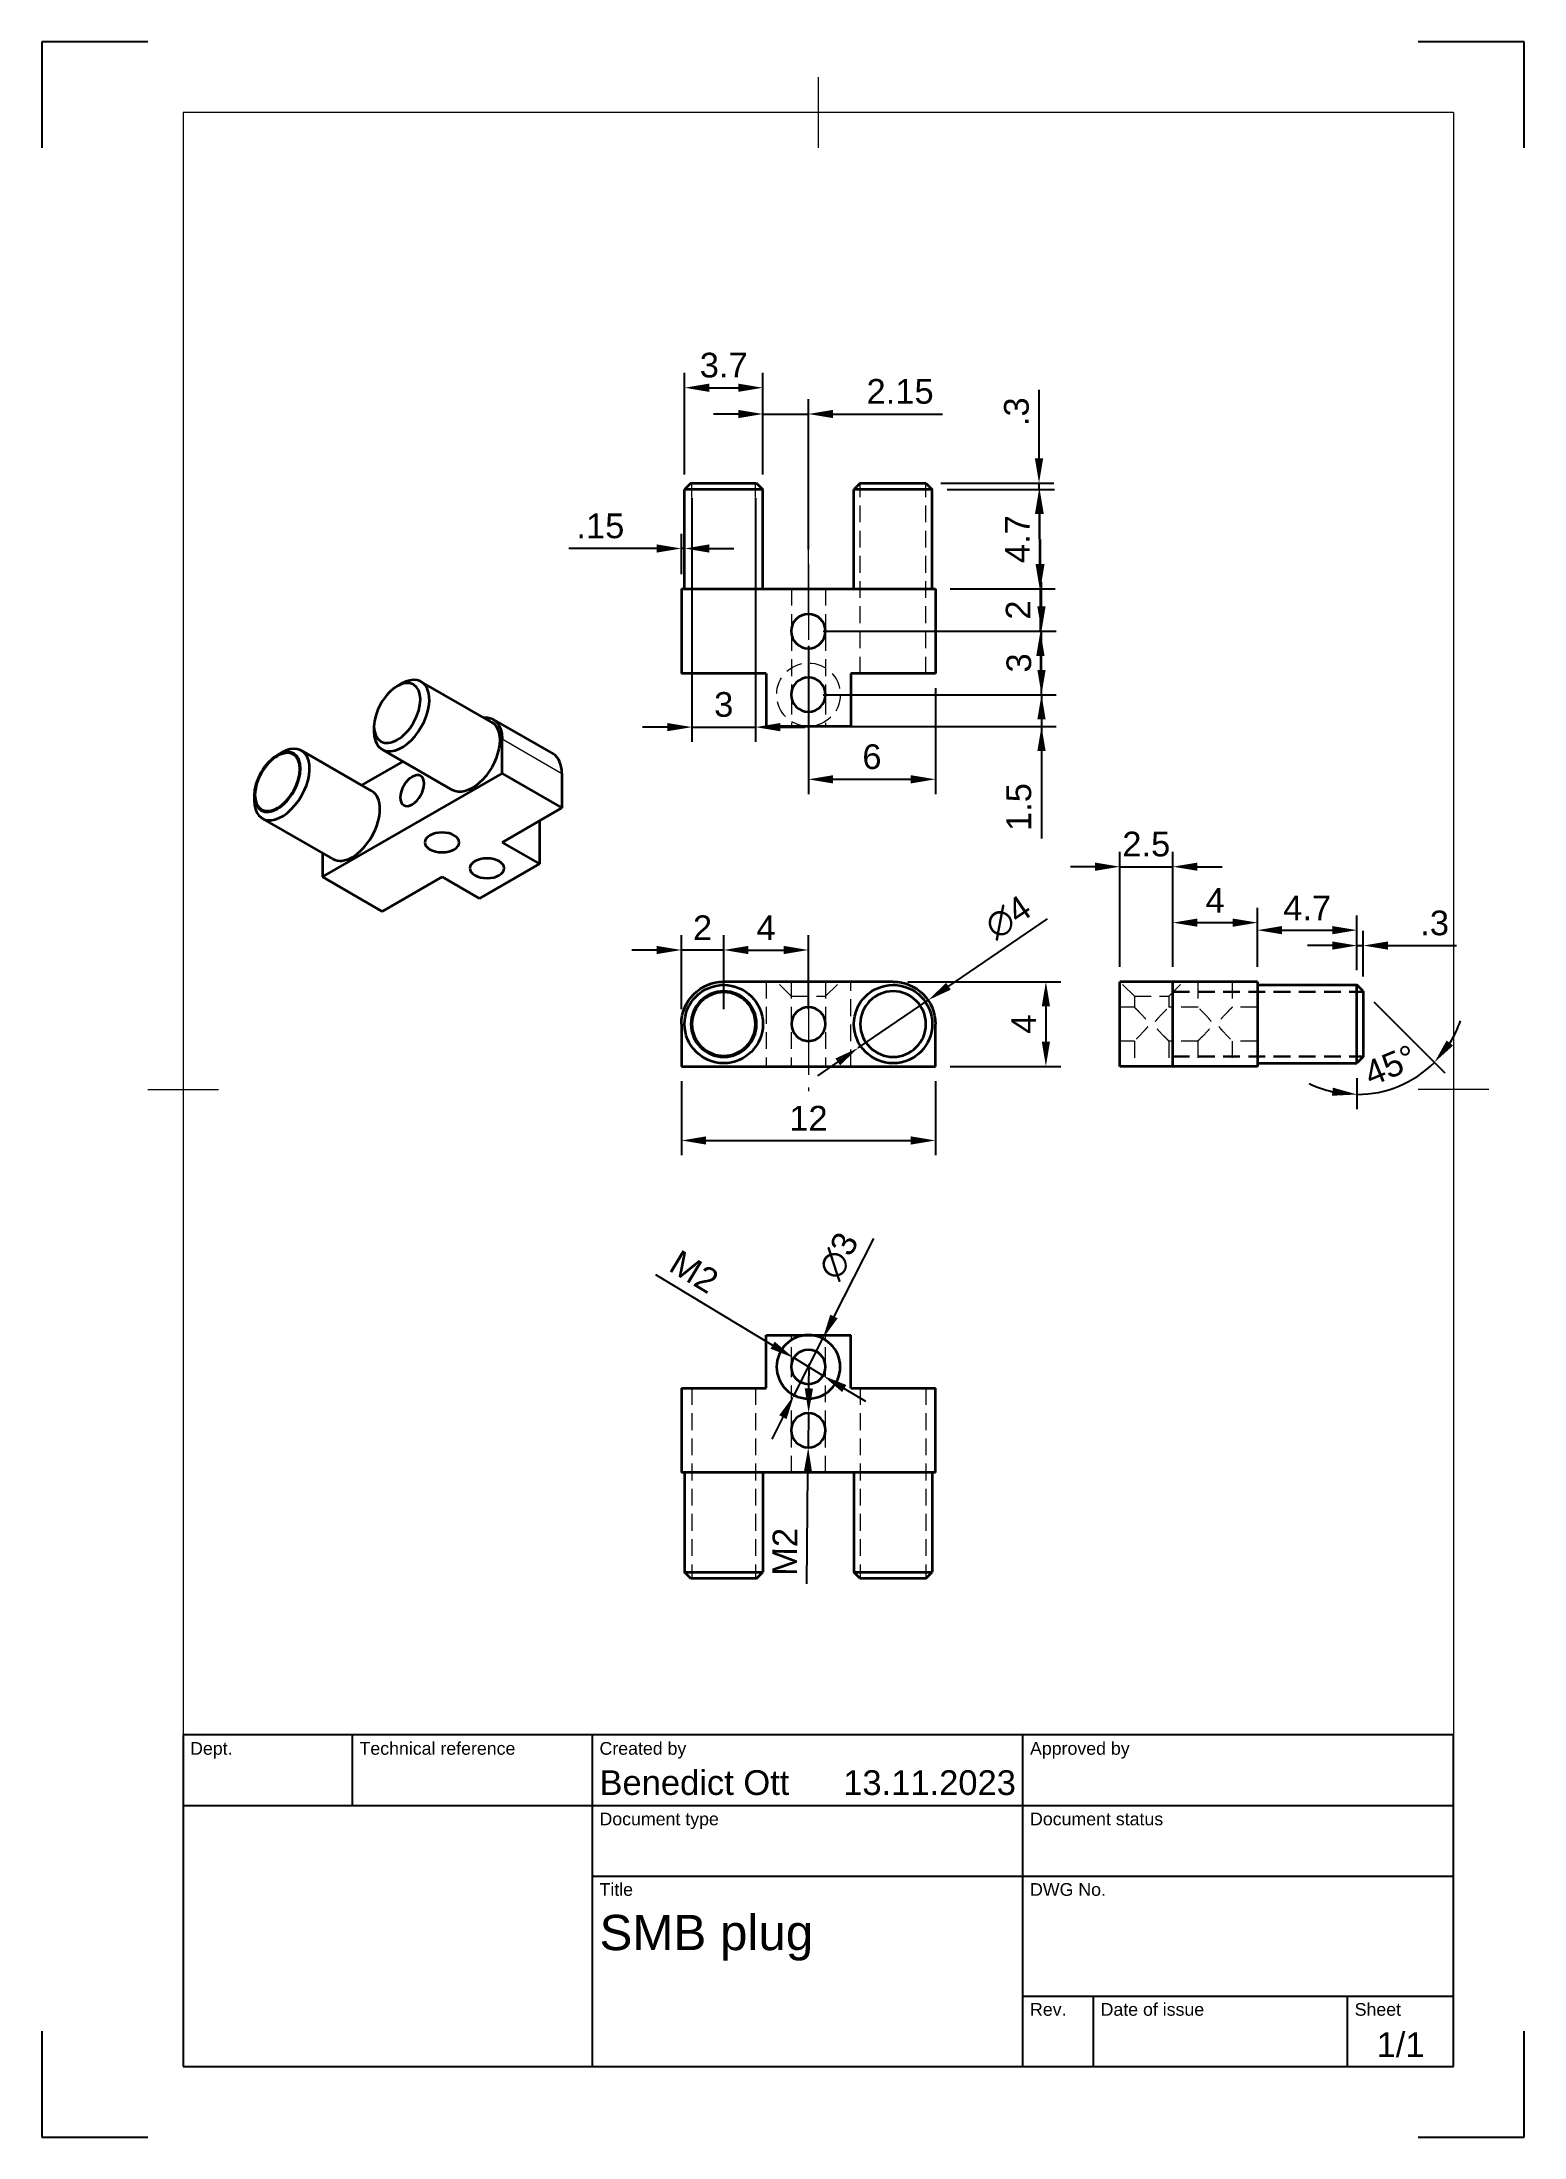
# Model space of a CAD drawing. Header units: millimetres. Extents: x 0 to 210, y 0 to 297.
import ezdxf
from ezdxf.enums import TextEntityAlignment as Align

# ---------------------------------------------------------------- set-up
doc = ezdxf.new("R2010")
doc.units = ezdxf.units.MM
doc.header["$LTSCALE"] = 0.75
doc.linetypes.add('CENTER2', pattern=[28.575, 19.05, -3.175, 3.175, -3.175])
doc.linetypes.add('HIDDEN2', pattern=[4.7625, 3.175, -1.5875])
for name, color, linetype, lineweight in [('BORDER', 7, 'Continuous', 18), ('FD_Dimensions', 7, 'Continuous', 18), ('Hidden', 7, 'HIDDEN2', 18), ('Smart Centers', 7, 'CENTER2', 18), ('TITLEBLOCK', 7, 'Continuous', 25), ('Visible', 7, 'Continuous', 35), ('Visible Narrow', 7, 'Continuous', 18)]:
    doc.layers.add(name, color=color, linetype=linetype, lineweight=lineweight)
doc.styles.add('FusionTitle', font='arial.ttf')
doc.styles.get("Standard").update_dxf_attribs({"font": 'arial.ttf'})
doc.dimstyles.new('Dim-ISO-25', dxfattribs={"dimtxt": 3.5, "dimasz": 3.5, "dimexe": 2.1, "dimexo": 2.1, "dimgap": 1.4, "dimtad": 1, "dimzin": 12, "dimdsep": 46, "dimtxsty": 'Standard', "dimcen": 0, "dimazin": 3, "dimtp": 0.1, "dimtm": 0.1, "dimtfac": 0.714286, "dimtmove": 0, "dimatfit": 3, "dimfxl": 1, "dimtzin": 12, "dimarcsym": 0})

# ---------------------------------------------------------------- blocks, each defined once
blk = doc.blocks.new('ISO_A4(P)_SHEET')
at = {"layer": 'BORDER'}
for p, q in [((110, 292), (110, 282)), ((200, 287), (20, 287)), ((20, 287), (20, 10)), ((200, 287), (200, 10)), ((15, 148.5), (25, 148.5)), ((205, 148.5), (195, 148.5)), ((20, 10), (200, 10))]:
    blk.add_line(p, q, dxfattribs=at)
at = {"layer": 'Defpoints'}
for p, q in [((15, 297), (0, 297)), ((0, 297), (0, 282)), ((210, 297), (195, 297)), ((210, 282), (210, 297)), ((0, 15), (0, 0)), ((210, 0), (210, 15)), ((0, 0), (15, 0)), ((195, 0), (210, 0))]:
    blk.add_line(p, q, dxfattribs=at)
blk = doc.blocks.new('ISO_TITLEBLOCK')
at = {"layer": 'TITLEBLOCK'}
for p, q in [((0, 47), (-180, 47)), ((-180, 47), (-180, 0)), ((-156, 37), (-156, 47)), ((-122, 0), (-122, 47)), ((-61, 0), (-61, 47)), ((0, 0), (0, 47)), ((-180, 37), (0, 37)), ((-122, 27), (0, 27)), ((-61, 10), (0, 10)), ((-51, 0), (-51, 10)), ((-15, 0), (-15, 10)), ((-180, 0), (0, 0))]:
    blk.add_line(p, q, dxfattribs=at)
at = {"layer": 'TITLEBLOCK', "style": 'FusionTitle'}
for s, p in [('Dept.', (-179, 46)), ('Technical reference', (-155, 46)), ('Created by', (-121, 46)), ('Approved by', (-60, 46)), ('Document type', (-121, 36)), ('Document status', (-60, 36)), ('Title', (-121, 26)), ('DWG No.', (-60, 26)), ('Rev.', (-60, 9)), ('Date of issue', (-50, 9)), ('Sheet', (-14, 9))]:
    blk.add_text(s, height=1.8, dxfattribs=at).set_placement(p, align=Align.TOP_LEFT)
for tag, height, p in [('DEPT', 3.5, (-179, 42)), ('TECHNICAL_REFERENCE', 3.5, (-155, 42)), ('CREATED_BY', 3.5, (-121, 42)), ('APPROVED_BY', 3.5, (-60, 42)), ('DOCUMENT_TYPE', 3.5, (-121, 32)), ('DOCUMENT_STATUS', 3.5, (-60, 32)), ('TITLE_1', 5, (-121, 21.5)), ('TITLE_2', 5, (-121, 14)), ('TITLE_3', 5, (-121, 6.5)), ('DATE_OF_ISSUE', 3.5, (-50, 5))]:
    blk.add_attdef(tag, text='', height=height, dxfattribs=at).set_placement(p, align=Align.TOP_LEFT)
for tag, p in [('CREATED_DATE', (-62, 42)), ('APPROVED_DATE', (-0.99, 42))]:
    blk.add_attdef(tag, text='', height=3.5, dxfattribs=at).set_placement(p, align=Align.TOP_RIGHT)
for tag, height, p in [('DRAWING_NUMBER', 5, (-30.5, 19.75)), ('REV', 3.5, (-56, 4.85)), ('SHEET', 3.5, (-7.5, 4.85))]:
    blk.add_attdef(tag, text='', height=height, dxfattribs=at).set_placement(p, align=Align.TOP_CENTER)
blk = doc.blocks.new('*D35')
at = {"layer": 'Defpoints', "color": 0, "transparency": 16777216}
for p in [(90.601172, 151.773584), (126.601172, 151.773584), (126.601172, 141.273584)]:
    blk.add_point(p, dxfattribs=at)
at = {"layer": 'FD_Dimensions', "color": 0, "lineweight": -2, "transparency": 16777216}
for p, q in [((90.601172, 149.673584), (90.601172, 139.173584)), ((126.601172, 149.673584), (126.601172, 139.173584)), ((94.101172, 141.273584), (123.101172, 141.273584))]:
    blk.add_line(p, q, dxfattribs=at)
at = {"layer": 'FD_Dimensions', "color": 0, "transparency": 16777216}
for points in [[(94.101172, 141.856918), (94.101172, 140.690251), (90.601172, 141.273584)], [(123.101172, 141.856918), (123.101172, 140.690251), (126.601172, 141.273584)]]:
    blk.add_solid(points, dxfattribs=at)
at = {"layer": 'FD_Dimensions', "color": 0, "transparency": 16777216, "insert": (108.601172, 144.430747), "char_height": 3.5, "attachment_point": 5}
blk.add_mtext('12', dxfattribs=at)
blk = doc.blocks.new('*D36')
at = {"layer": 'Defpoints', "color": 0, "transparency": 16777216}
for p in [(90.601172, 168.273584), (90.601172, 157.773584), (96.601172, 157.773584)]:
    blk.add_point(p, dxfattribs=at)
at = {"layer": 'FD_Dimensions', "color": 0, "lineweight": -2, "transparency": 16777216}
for p, q in [((90.601172, 159.873584), (90.601172, 170.373584)), ((96.601172, 159.873584), (96.601172, 170.373584)), ((87.101172, 168.273584), (83.601172, 168.273584)), ((96.601172, 168.273584), (90.601172, 168.273584)), ((100.101172, 168.273584), (103.601172, 168.273584))]:
    blk.add_line(p, q, dxfattribs=at)
at = {"layer": 'FD_Dimensions', "color": 0, "transparency": 16777216}
for points in [[(87.101172, 168.856918), (87.101172, 167.690251), (90.601172, 168.273584)], [(100.101172, 168.856918), (100.101172, 167.690251), (96.601172, 168.273584)]]:
    blk.add_solid(points, dxfattribs=at)
at = {"layer": 'FD_Dimensions', "color": 0, "transparency": 16777216, "insert": (93.601172, 171.430747), "char_height": 3.5, "attachment_point": 5}
blk.add_mtext('2', dxfattribs=at)
blk = doc.blocks.new('*U10')
at = {"layer": 'Smart Centers', "color": 0, "ltscale": 0.75, "transparency": 16777216}
blk.add_line((0, 6.5), (0, -6.5), dxfattribs=at)
blk = doc.blocks.new('*D37')
at = {"layer": 'Defpoints', "color": 0, "transparency": 16777216}
for p in [(120.601172, 163.773584), (126.601172, 151.773584), (142.246649, 151.773584)]:
    blk.add_point(p, dxfattribs=at)
at = {"layer": 'FD_Dimensions', "color": 0, "lineweight": -2, "transparency": 16777216}
for p, q in [((122.701172, 163.773584), (144.346649, 163.773584)), ((142.246649, 160.273584), (142.246649, 155.273584)), ((128.701172, 151.773584), (144.346649, 151.773584))]:
    blk.add_line(p, q, dxfattribs=at)
at = {"layer": 'FD_Dimensions', "color": 0, "transparency": 16777216}
for points in [[(141.663315, 160.273584), (142.829982, 160.273584), (142.246649, 163.773584)], [(141.663315, 155.273584), (142.829982, 155.273584), (142.246649, 151.773584)]]:
    blk.add_solid(points, dxfattribs=at)
at = {"layer": 'FD_Dimensions', "color": 0, "transparency": 16777216, "insert": (139.096649, 157.773584), "char_height": 3.5, "attachment_point": 5, "rotation": 90}
blk.add_mtext('4', dxfattribs=at)
blk = doc.blocks.new('*D38')
at = {"layer": 'Defpoints', "color": 0, "transparency": 16777216}
for p in [(125.555201, 161.158491), (115.647143, 154.388678)]:
    blk.add_point(p, dxfattribs=at)
at = {"layer": 'FD_Dimensions', "color": 0, "lineweight": -2, "transparency": 16777216}
for p, q in [((142.427607, 172.686786), (128.445052, 163.13302)), ((115.647143, 154.388678), (125.555201, 161.158491)), ((112.757292, 152.414149), (109.867442, 150.43962))]:
    blk.add_line(p, q, dxfattribs=at)
at = {"layer": 'FD_Dimensions', "color": 0, "transparency": 16777216}
for points in [[(128.115964, 163.614661), (128.77414, 162.651378), (125.555201, 161.158491)], [(112.428204, 152.895791), (113.08638, 151.932507), (115.647143, 154.388678)]]:
    blk.add_solid(points, dxfattribs=at)
at = {"layer": 'FD_Dimensions', "color": 0, "transparency": 16777216, "insert": (136.90515, 172.891941), "char_height": 3.5, "attachment_point": 5, "rotation": 34.34334419}
blk.add_mtext('∅4', dxfattribs=at)
blk = doc.blocks.new('*D39')
at = {"layer": 'Defpoints', "color": 0, "transparency": 16777216}
for p in [(160.22133, 180.083354), (152.72133, 163.773584), (160.22133, 163.773584)]:
    blk.add_point(p, dxfattribs=at)
at = {"layer": 'FD_Dimensions', "color": 0, "lineweight": -2, "transparency": 16777216}
for p, q in [((152.72133, 165.873584), (152.72133, 182.183354)), ((160.22133, 165.873584), (160.22133, 182.183354)), ((149.22133, 180.083354), (145.72133, 180.083354)), ((152.72133, 180.083354), (160.22133, 180.083354)), ((163.72133, 180.083354), (167.22133, 180.083354))]:
    blk.add_line(p, q, dxfattribs=at)
at = {"layer": 'FD_Dimensions', "color": 0, "transparency": 16777216}
for points in [[(149.22133, 180.666687), (149.22133, 179.500021), (152.72133, 180.083354)], [(163.72133, 180.666687), (163.72133, 179.500021), (160.22133, 180.083354)]]:
    blk.add_solid(points, dxfattribs=at)
at = {"layer": 'FD_Dimensions', "color": 0, "transparency": 16777216, "insert": (156.47133, 183.270359), "char_height": 3.5, "attachment_point": 5}
blk.add_mtext('2.5', dxfattribs=at)
blk = doc.blocks.new('*D40')
at = {"layer": 'Defpoints', "color": 0, "transparency": 16777216}
for p in [(172.22133, 172.154684), (160.22133, 163.773584), (172.22133, 163.773584)]:
    blk.add_point(p, dxfattribs=at)
at = {"layer": 'FD_Dimensions', "color": 0, "lineweight": -2, "transparency": 16777216}
for p, q in [((160.22133, 165.873584), (160.22133, 174.254684)), ((172.22133, 165.873584), (172.22133, 174.254684)), ((163.72133, 172.154684), (168.72133, 172.154684))]:
    blk.add_line(p, q, dxfattribs=at)
at = {"layer": 'FD_Dimensions', "color": 0, "transparency": 16777216}
for points in [[(163.72133, 172.738018), (163.72133, 171.571351), (160.22133, 172.154684)], [(168.72133, 172.738018), (168.72133, 171.571351), (172.22133, 172.154684)]]:
    blk.add_solid(points, dxfattribs=at)
at = {"layer": 'FD_Dimensions', "color": 0, "transparency": 16777216, "insert": (166.22133, 175.304684), "char_height": 3.5, "attachment_point": 5}
blk.add_mtext('4', dxfattribs=at)
blk = doc.blocks.new('*D41')
at = {"layer": 'Defpoints', "color": 0, "transparency": 16777216}
for p in [(186.32133, 171.086343), (172.22133, 163.773584), (186.32133, 163.323584)]:
    blk.add_point(p, dxfattribs=at)
at = {"layer": 'FD_Dimensions', "color": 0, "lineweight": -2, "transparency": 16777216}
for p, q in [((172.22133, 165.873584), (172.22133, 173.186343)), ((186.32133, 165.423584), (186.32133, 173.186343)), ((175.72133, 171.086343), (182.82133, 171.086343))]:
    blk.add_line(p, q, dxfattribs=at)
at = {"layer": 'FD_Dimensions', "color": 0, "transparency": 16777216}
for points in [[(175.72133, 171.669677), (175.72133, 170.50301), (172.22133, 171.086343)], [(182.82133, 171.669677), (182.82133, 170.50301), (186.32133, 171.086343)]]:
    blk.add_solid(points, dxfattribs=at)
at = {"layer": 'FD_Dimensions', "color": 0, "transparency": 16777216, "insert": (179.27133, 174.236343), "char_height": 3.5, "attachment_point": 5}
blk.add_mtext('4.7', dxfattribs=at)
blk = doc.blocks.new('*D42')
at = {"layer": 'Defpoints', "color": 0, "transparency": 16777216}
for p in [(186.32133, 168.902579), (186.32133, 163.323584), (187.22133, 162.423584)]:
    blk.add_point(p, dxfattribs=at)
at = {"layer": 'FD_Dimensions', "color": 0, "lineweight": -2, "transparency": 16777216}
for p, q in [((186.32133, 165.423584), (186.32133, 171.002579)), ((187.22133, 164.523584), (187.22133, 171.002579)), ((182.82133, 168.902579), (179.32133, 168.902579)), ((186.32133, 168.902579), (187.22133, 168.902579)), ((190.72133, 168.902579), (200.432994, 168.902579))]:
    blk.add_line(p, q, dxfattribs=at)
at = {"layer": 'FD_Dimensions', "color": 0, "transparency": 16777216}
for points in [[(182.82133, 169.485912), (182.82133, 168.319246), (186.32133, 168.902579)], [(190.72133, 169.485912), (190.72133, 168.319246), (187.22133, 168.902579)]]:
    blk.add_solid(points, dxfattribs=at)
at = {"layer": 'FD_Dimensions', "color": 0, "transparency": 16777216, "insert": (197.327162, 172.090778), "char_height": 3.5, "attachment_point": 5}
blk.add_mtext('.3', dxfattribs=at)
blk = doc.blocks.new('*D43')
at = {"layer": 'Defpoints', "color": 0, "transparency": 16777216}
for p in [(186.32133, 163.323584), (186.32133, 163.323584), (187.22133, 162.423584), (186.32133, 152.223584), (190.340012, 148.32566)]:
    blk.add_point(p, dxfattribs=at)
at = {"layer": 'FD_Dimensions', "color": 0, "lineweight": -2, "transparency": 16777216}
for p, q in [((188.706254, 160.93866), (198.785497, 150.859417)), ((186.32133, 150.123584), (186.32133, 145.69659))]:
    blk.add_line(p, q, dxfattribs=at)
for start, end in [(327.942765, 340.88553), (270, 315), (244.11447, 257.057235)]:
    blk.add_arc((186.32133, 163.323584), 15.526994, start, end, dxfattribs=at)
at = {"layer": 'FD_Dimensions', "color": 0, "transparency": 16777216}
for points in [[(199.937082, 154.71902), (199.024402, 155.445743), (197.300573, 152.344341)], [(182.909377, 148.770681), (182.777885, 147.611448), (186.32133, 147.79659)]]:
    blk.add_solid(points, dxfattribs=at)
at = {"layer": 'FD_Dimensions', "color": 0, "transparency": 16777216, "insert": (191.04638, 151.916304), "char_height": 3.5, "attachment_point": 5, "rotation": 22.49996686}
blk.add_mtext('45°', dxfattribs=at)
blk = doc.blocks.new('*D44')
at = {"layer": 'Defpoints', "color": 0, "transparency": 16777216}
for p in [(108.601172, 168.273584), (96.601172, 157.773584), (108.601172, 157.773584)]:
    blk.add_point(p, dxfattribs=at)
at = {"layer": 'FD_Dimensions', "color": 0, "lineweight": -2, "transparency": 16777216}
for p, q in [((96.601172, 159.873584), (96.601172, 170.373584)), ((108.601172, 159.873584), (108.601172, 170.373584)), ((100.101172, 168.273584), (105.101172, 168.273584))]:
    blk.add_line(p, q, dxfattribs=at)
at = {"layer": 'FD_Dimensions', "color": 0, "transparency": 16777216}
for points in [[(100.101172, 168.856918), (100.101172, 167.690251), (96.601172, 168.273584)], [(105.101172, 168.856918), (105.101172, 167.690251), (108.601172, 168.273584)]]:
    blk.add_solid(points, dxfattribs=at)
at = {"layer": 'FD_Dimensions', "color": 0, "transparency": 16777216, "insert": (102.601172, 171.423584), "char_height": 3.5, "attachment_point": 5}
blk.add_mtext('4', dxfattribs=at)
blk = doc.blocks.new('*D45')
at = {"layer": 'Defpoints', "color": 0, "transparency": 16777216}
for p in [(110.635988, 113.199281), (106.566356, 105.171946)]:
    blk.add_point(p, dxfattribs=at)
at = {"layer": 'FD_Dimensions', "color": 0, "lineweight": -2, "transparency": 16777216}
for p, q in [((117.82672, 127.382973), (112.218623, 116.321022)), ((106.566356, 105.171946), (110.635988, 113.199281)), ((104.983721, 102.050205), (103.401087, 98.928464))]:
    blk.add_line(p, q, dxfattribs=at)
at = {"layer": 'FD_Dimensions', "color": 0, "transparency": 16777216}
for points in [[(111.698332, 116.584794), (112.738913, 116.057249), (110.635988, 113.199281)], [(104.463431, 102.313978), (105.504011, 101.786433), (106.566356, 105.171946)]]:
    blk.add_solid(points, dxfattribs=at)
at = {"layer": 'FD_Dimensions', "color": 0, "transparency": 16777216, "insert": (112.884109, 124.898234), "char_height": 3.5, "attachment_point": 5, "rotation": 63.11629388}
blk.add_mtext('∅3', dxfattribs=at)
blk = doc.blocks.new('*D46')
at = {"layer": 'Defpoints', "color": 0, "transparency": 16777216}
for p in [(106.518438, 110.446173), (110.683906, 107.925054)]:
    blk.add_point(p, dxfattribs=at)
at = {"layer": 'FD_Dimensions', "color": 0, "lineweight": -2, "transparency": 16777216}
for p, q in [((86.942912, 122.294113), (103.52416, 112.258437)), ((110.683906, 107.925054), (106.518438, 110.446173)), ((113.678184, 106.11279), (116.672461, 104.300526))]:
    blk.add_line(p, q, dxfattribs=at)
at = {"layer": 'FD_Dimensions', "color": 0, "transparency": 16777216}
for points in [[(103.826204, 112.757483), (103.222116, 111.75939), (106.518438, 110.446173)], [(113.980228, 106.611837), (113.37614, 105.613744), (110.683906, 107.925054)]]:
    blk.add_solid(points, dxfattribs=at)
at = {"layer": 'FD_Dimensions', "color": 0, "transparency": 16777216, "insert": (92.415277, 122.672401), "char_height": 3.5, "attachment_point": 5, "rotation": 328.81588184}
blk.add_mtext('M2', dxfattribs=at)
blk = doc.blocks.new('*D47')
at = {"layer": 'Defpoints', "color": 0, "transparency": 16777216}
for p in [(108.627954, 102.619966), (108.57439, 97.751261)]:
    blk.add_point(p, dxfattribs=at)
at = {"layer": 'FD_Dimensions', "color": 0, "lineweight": -2, "transparency": 16777216}
for p, q in [((108.666457, 106.119754), (108.70496, 109.619543)), ((108.627954, 102.619966), (108.57439, 97.751261)), ((108.361879, 78.434865), (108.535887, 94.251473))]:
    blk.add_line(p, q, dxfattribs=at)
at = {"layer": 'FD_Dimensions', "color": 0, "transparency": 16777216}
for points in [[(108.083159, 106.126172), (109.249755, 106.113337), (108.627954, 102.619966)], [(107.952589, 94.25789), (109.119185, 94.245055), (108.57439, 97.751261)]]:
    blk.add_solid(points, dxfattribs=at)
at = {"layer": 'FD_Dimensions', "color": 0, "transparency": 16777216, "insert": (105.254255, 82.955103), "char_height": 3.5, "attachment_point": 5, "rotation": 89.36967611}
blk.add_mtext('M2', dxfattribs=at)
blk = doc.blocks.new('*U22')
at = {"layer": 'Smart Centers', "color": 0, "ltscale": 0.75, "transparency": 16777216}
blk.add_line((0, -10.55), (0, 10.55), dxfattribs=at)
blk = doc.blocks.new('*U23')
at = {"layer": 'Smart Centers', "color": 0, "ltscale": 0.75, "transparency": 16777216}
blk.add_line((0, 9.5), (0, -9.5), dxfattribs=at)
blk = doc.blocks.new('*U24')
at = {"layer": 'Smart Centers', "color": 0, "ltscale": 0.75, "transparency": 16777216}
blk.add_line((0, 7.25), (0, -7.25), dxfattribs=at)
blk = doc.blocks.new('*D48')
at = {"layer": 'Defpoints', "color": 0, "transparency": 16777216}
for p in [(102.151172, 247.972851), (91.051172, 233.568407), (102.151172, 233.568407)]:
    blk.add_point(p, dxfattribs=at)
at = {"layer": 'FD_Dimensions', "color": 0, "lineweight": -2, "transparency": 16777216}
for p, q in [((91.051172, 235.668407), (91.051172, 250.072851)), ((102.151172, 235.668407), (102.151172, 250.072851)), ((94.551172, 247.972851), (98.651172, 247.972851))]:
    blk.add_line(p, q, dxfattribs=at)
at = {"layer": 'FD_Dimensions', "color": 0, "transparency": 16777216}
for points in [[(94.551172, 248.556184), (94.551172, 247.389518), (91.051172, 247.972851)], [(98.651172, 248.556184), (98.651172, 247.389518), (102.151172, 247.972851)]]:
    blk.add_solid(points, dxfattribs=at)
at = {"layer": 'FD_Dimensions', "color": 0, "transparency": 16777216, "insert": (96.601172, 251.16105), "char_height": 3.5, "attachment_point": 5}
blk.add_mtext('3.7', dxfattribs=at)
blk = doc.blocks.new('*D49')
at = {"layer": 'Defpoints', "color": 0, "transparency": 16777216}
for p in [(92.101172, 234.468407), (101.101172, 234.468407), (101.101172, 199.869081)]:
    blk.add_point(p, dxfattribs=at)
at = {"layer": 'FD_Dimensions', "color": 0, "lineweight": -2, "transparency": 16777216}
for p, q in [((92.101172, 232.368407), (92.101172, 197.769081)), ((101.101172, 232.368407), (101.101172, 197.769081)), ((88.601172, 199.869081), (85.101172, 199.869081)), ((92.101172, 199.869081), (101.101172, 199.869081)), ((104.601172, 199.869081), (108.101172, 199.869081))]:
    blk.add_line(p, q, dxfattribs=at)
at = {"layer": 'FD_Dimensions', "color": 0, "transparency": 16777216}
for points in [[(88.601172, 200.452415), (88.601172, 199.285748), (92.101172, 199.869081)], [(104.601172, 200.452415), (104.601172, 199.285748), (101.101172, 199.869081)]]:
    blk.add_solid(points, dxfattribs=at)
at = {"layer": 'FD_Dimensions', "color": 0, "transparency": 16777216, "insert": (96.601172, 203.05728), "char_height": 3.5, "attachment_point": 5}
blk.add_mtext('3', dxfattribs=at)
blk = doc.blocks.new('*D50')
at = {"layer": 'Defpoints', "color": 0, "transparency": 16777216}
for p in [(90.601172, 225.189246), (91.051172, 225.189246), (90.601172, 219.468407)]:
    blk.add_point(p, dxfattribs=at)
at = {"layer": 'FD_Dimensions', "color": 0, "lineweight": -2, "transparency": 16777216}
for p, q in [((90.601172, 221.568407), (90.601172, 227.289246)), ((87.101172, 225.189246), (74.643941, 225.189246)), ((91.051172, 225.189246), (90.601172, 225.189246)), ((94.551172, 225.189246), (98.051172, 225.189246))]:
    blk.add_line(p, q, dxfattribs=at)
at = {"layer": 'FD_Dimensions', "color": 0, "transparency": 16777216}
for points in [[(87.101172, 225.77258), (87.101172, 224.605913), (90.601172, 225.189246)], [(94.551172, 225.77258), (94.551172, 224.605913), (91.051172, 225.189246)]]:
    blk.add_solid(points, dxfattribs=at)
at = {"layer": 'FD_Dimensions', "color": 0, "transparency": 16777216, "insert": (79.122557, 228.376252), "char_height": 3.5, "attachment_point": 5}
blk.add_mtext('.15', dxfattribs=at)
blk = doc.blocks.new('*D51')
at = {"layer": 'Defpoints', "color": 0, "transparency": 16777216}
for p in [(108.601172, 244.252716), (102.151172, 233.568407), (108.601172, 222.968407)]:
    blk.add_point(p, dxfattribs=at)
at = {"layer": 'FD_Dimensions', "color": 0, "lineweight": -2, "transparency": 16777216}
for p, q in [((98.651172, 244.252716), (95.151172, 244.252716)), ((102.151172, 235.668407), (102.151172, 246.352716)), ((102.151172, 244.252716), (108.601172, 244.252716)), ((108.601172, 225.068407), (108.601172, 246.352716)), ((112.101172, 244.252716), (127.578525, 244.252716))]:
    blk.add_line(p, q, dxfattribs=at)
at = {"layer": 'FD_Dimensions', "color": 0, "transparency": 16777216}
for points in [[(98.651172, 244.836049), (98.651172, 243.669382), (102.151172, 244.252716)], [(112.101172, 244.836049), (112.101172, 243.669382), (108.601172, 244.252716)]]:
    blk.add_solid(points, dxfattribs=at)
at = {"layer": 'FD_Dimensions', "color": 0, "transparency": 16777216, "insert": (121.589849, 247.439721), "char_height": 3.5, "attachment_point": 5}
blk.add_mtext('2.15', dxfattribs=at)
blk = doc.blocks.new('*D52')
at = {"layer": 'Defpoints', "color": 0, "transparency": 16777216}
for p in [(108.601172, 213.468407), (126.601172, 207.468407), (126.601172, 192.468407)]:
    blk.add_point(p, dxfattribs=at)
at = {"layer": 'FD_Dimensions', "color": 0, "lineweight": -2, "transparency": 16777216}
for p, q in [((108.601172, 211.368407), (108.601172, 190.368407)), ((126.601172, 205.368407), (126.601172, 190.368407)), ((112.101172, 192.468407), (123.101172, 192.468407))]:
    blk.add_line(p, q, dxfattribs=at)
at = {"layer": 'FD_Dimensions', "color": 0, "transparency": 16777216}
for points in [[(112.101172, 193.05174), (112.101172, 191.885074), (108.601172, 192.468407)], [(123.101172, 193.05174), (123.101172, 191.885074), (126.601172, 192.468407)]]:
    blk.add_solid(points, dxfattribs=at)
at = {"layer": 'FD_Dimensions', "color": 0, "transparency": 16777216, "insert": (117.601172, 195.655413), "char_height": 3.5, "attachment_point": 5}
blk.add_mtext('6', dxfattribs=at)
blk = doc.blocks.new('*D53')
at = {"layer": 'Defpoints', "color": 0, "transparency": 16777216}
for p in [(108.601172, 204.468407), (108.601172, 199.968407), (141.623858, 199.968407)]:
    blk.add_point(p, dxfattribs=at)
at = {"layer": 'FD_Dimensions', "color": 0, "lineweight": -2, "transparency": 16777216}
for p, q in [((141.623858, 207.968407), (141.623858, 211.468407)), ((110.701172, 204.468407), (143.723858, 204.468407)), ((141.623858, 204.468407), (141.623858, 199.968407)), ((110.701172, 199.968407), (143.723858, 199.968407)), ((141.623858, 196.468407), (141.623858, 184.099512))]:
    blk.add_line(p, q, dxfattribs=at)
at = {"layer": 'FD_Dimensions', "color": 0, "transparency": 16777216}
for points in [[(141.040525, 207.968407), (142.207192, 207.968407), (141.623858, 204.468407)], [(141.040525, 196.468407), (142.207192, 196.468407), (141.623858, 199.968407)]]:
    blk.add_solid(points, dxfattribs=at)
at = {"layer": 'FD_Dimensions', "color": 0, "transparency": 16777216, "insert": (138.436853, 188.53396), "char_height": 3.5, "attachment_point": 5, "rotation": 90}
blk.add_mtext('1.5', dxfattribs=at)
blk = doc.blocks.new('*D54')
at = {"layer": 'Defpoints', "color": 0, "transparency": 16777216}
for p in [(126.601172, 219.468407), (141.471354, 219.468407), (108.601172, 213.468407)]:
    blk.add_point(p, dxfattribs=at)
at = {"layer": 'FD_Dimensions', "color": 0, "lineweight": -2, "transparency": 16777216}
for p, q in [((141.471354, 222.968407), (141.471354, 226.468407)), ((128.701172, 219.468407), (143.571354, 219.468407)), ((141.471354, 213.468407), (141.471354, 219.468407)), ((110.701172, 213.468407), (143.571354, 213.468407)), ((141.471354, 209.968407), (141.471354, 206.468407))]:
    blk.add_line(p, q, dxfattribs=at)
at = {"layer": 'FD_Dimensions', "color": 0, "transparency": 16777216}
for points in [[(140.888021, 222.968407), (142.054687, 222.968407), (141.471354, 219.468407)], [(140.888021, 209.968407), (142.054687, 209.968407), (141.471354, 213.468407)]]:
    blk.add_solid(points, dxfattribs=at)
at = {"layer": 'FD_Dimensions', "color": 0, "transparency": 16777216, "insert": (138.314192, 216.468407), "char_height": 3.5, "attachment_point": 5, "rotation": 90}
blk.add_mtext('2', dxfattribs=at)
blk = doc.blocks.new('*D55')
at = {"layer": 'Defpoints', "color": 0, "transparency": 16777216}
for p in [(108.601172, 213.468407), (141.623858, 213.468407), (108.601172, 204.468407)]:
    blk.add_point(p, dxfattribs=at)
at = {"layer": 'FD_Dimensions', "color": 0, "lineweight": -2, "transparency": 16777216}
for p, q in [((141.623858, 216.968407), (141.623858, 220.468407)), ((110.701172, 213.468407), (143.723858, 213.468407)), ((141.623858, 204.468407), (141.623858, 213.468407)), ((110.701172, 204.468407), (143.723858, 204.468407)), ((141.623858, 200.968407), (141.623858, 197.468407))]:
    blk.add_line(p, q, dxfattribs=at)
at = {"layer": 'FD_Dimensions', "color": 0, "transparency": 16777216}
for points in [[(141.040525, 216.968407), (142.207192, 216.968407), (141.623858, 213.468407)], [(141.040525, 200.968407), (142.207192, 200.968407), (141.623858, 204.468407)]]:
    blk.add_solid(points, dxfattribs=at)
at = {"layer": 'FD_Dimensions', "color": 0, "transparency": 16777216, "insert": (138.435659, 208.968407), "char_height": 3.5, "attachment_point": 5, "rotation": 90}
blk.add_mtext('3', dxfattribs=at)
blk = doc.blocks.new('*D56')
at = {"layer": 'Defpoints', "color": 0, "transparency": 16777216}
for p in [(126.151172, 233.568407), (141.366993, 233.568407), (126.601172, 219.468407)]:
    blk.add_point(p, dxfattribs=at)
at = {"layer": 'FD_Dimensions', "color": 0, "lineweight": -2, "transparency": 16777216}
for p, q in [((128.251172, 233.568407), (143.466993, 233.568407)), ((141.366993, 222.968407), (141.366993, 230.068407)), ((128.701172, 219.468407), (143.466993, 219.468407))]:
    blk.add_line(p, q, dxfattribs=at)
at = {"layer": 'FD_Dimensions', "color": 0, "transparency": 16777216}
for points in [[(140.78366, 230.068407), (141.950326, 230.068407), (141.366993, 233.568407)], [(140.78366, 222.968407), (141.950326, 222.968407), (141.366993, 219.468407)]]:
    blk.add_solid(points, dxfattribs=at)
at = {"layer": 'FD_Dimensions', "color": 0, "transparency": 16777216, "insert": (138.216993, 226.518407), "char_height": 3.5, "attachment_point": 5, "rotation": 90}
blk.add_mtext('4.7', dxfattribs=at)
blk = doc.blocks.new('*D57')
at = {"layer": 'Defpoints', "color": 0, "transparency": 16777216}
for p in [(125.251172, 234.468407), (126.151172, 233.568407), (141.275741, 233.568407)]:
    blk.add_point(p, dxfattribs=at)
at = {"layer": 'FD_Dimensions', "color": 0, "lineweight": -2, "transparency": 16777216}
for p, q in [((141.275741, 237.968407), (141.275741, 247.680072)), ((127.351172, 234.468407), (143.375741, 234.468407)), ((128.251172, 233.568407), (143.375741, 233.568407)), ((141.275741, 233.568407), (141.275741, 234.468407)), ((141.275741, 230.068407), (141.275741, 226.568407))]:
    blk.add_line(p, q, dxfattribs=at)
at = {"layer": 'FD_Dimensions', "color": 0, "transparency": 16777216}
for points in [[(140.692408, 237.968407), (141.859075, 237.968407), (141.275741, 234.468407)], [(140.692408, 230.068407), (141.859075, 230.068407), (141.275741, 233.568407)]]:
    blk.add_solid(points, dxfattribs=at)
at = {"layer": 'FD_Dimensions', "color": 0, "transparency": 16777216, "insert": (138.087542, 244.574239), "char_height": 3.5, "attachment_point": 5, "rotation": 90}
blk.add_mtext('.3', dxfattribs=at)

msp = doc.modelspace()

# ---------------------------------------------------------------- linework, layer by layer
at = {"layer": 'Hidden', "extrusion": (0, 1, 2.966e-13)}
for p, q in [((92.101, 207.468), (92.101, 234.468)), ((101.101, 207.468), (101.101, 234.468)), ((115.951, 207.468), (115.951, 234.468)), ((125.251, 207.468), (125.251, 234.468)), ((106.201, 219.468), (106.201, 213.877)), ((111.001, 219.468), (111.001, 213.877)), ((106.201, 213.06), (106.201, 204.877)), ((111.001, 213.06), (111.001, 204.877)), ((106.201, 204.06), (106.201, 199.968)), ((111.001, 204.06), (111.001, 199.968))]:
    msp.add_line(p, q, dxfattribs=at)
at = {"layer": 'Hidden'}
for p, q in [((102.601, 163.774), (102.601, 151.774)), ((106.167, 161.708), (104.101, 163.774)), ((106.167, 163.774), (106.167, 151.774)), ((111.036, 161.708), (113.101, 163.774)), ((111.036, 163.774), (111.036, 151.774)), ((114.601, 151.774), (114.601, 163.774)), ((106.167, 161.708), (111.036, 161.708))]:
    msp.add_line(p, q, dxfattribs=at)
at = {"layer": 'Hidden', "extrusion": (1, -2e-16, 2.966e-13)}
for p, q in [((154.787, 161.708), (152.721, 163.774)), ((159.656, 161.708), (161.721, 163.774)), ((163.787, 163.774), (163.787, 160.174)), ((168.656, 163.774), (168.656, 160.174)), ((154.787, 161.708), (159.656, 161.708)), ((154.787, 161.708), (154.787, 160.174)), ((159.656, 161.708), (159.656, 160.174)), ((160.221, 162.424), (187.221, 162.424)), ((160.221, 162.274), (187.221, 162.274)), ((154.787, 160.174), (152.721, 160.174)), ((163.787, 160.174), (159.656, 160.174)), ((172.221, 160.174), (168.656, 160.174)), ((154.787, 155.374), (152.721, 155.374)), ((154.787, 155.374), (154.787, 151.774)), ((159.656, 155.374), (159.656, 151.774)), ((163.787, 155.374), (159.656, 155.374)), ((163.787, 155.374), (163.787, 151.774)), ((172.221, 155.374), (168.656, 155.374)), ((168.656, 155.374), (168.656, 151.774)), ((160.221, 153.274), (187.221, 153.274)), ((160.221, 153.124), (187.221, 153.124))]:
    msp.add_line(p, q, dxfattribs=at)
at = {"layer": 'Hidden', "extrusion": (-1e-16, -1, 2.966e-13)}
for p, q in [((106.201, 109.594), (106.201, 113.686)), ((111.001, 109.594), (111.001, 113.686)), ((106.201, 100.594), (106.201, 108.777)), ((111.001, 100.594), (111.001, 108.777)), ((92.101, 106.186), (92.101, 79.186)), ((101.101, 106.186), (101.101, 79.186)), ((115.951, 106.186), (115.951, 79.186)), ((125.251, 106.186), (125.251, 79.186)), ((106.201, 94.186), (106.201, 99.777)), ((111.001, 94.186), (111.001, 99.777))]:
    msp.add_line(p, q, dxfattribs=at)
at = {"layer": 'Hidden'}
msp.add_circle((108.601, 204.468), 4.5, dxfattribs=at)
for points in [[(154.787, 160.174), (154.787, 160.174), (154.804, 160.156), (154.871, 160.088), (154.921, 160.038), (155.109, 159.846), (155.289, 159.663), (155.708, 159.232), (155.983, 158.948), (156.369, 158.525), (156.491, 158.386), (156.65, 158.175), (156.699, 158.106), (156.779, 157.955), (156.813, 157.876), (156.813, 157.671), (156.779, 157.592), (156.699, 157.441), (156.65, 157.372), (156.491, 157.161), (156.369, 157.023), (155.983, 156.599), (155.708, 156.316), (155.289, 155.884), (155.109, 155.701), (154.921, 155.509), (154.871, 155.459), (154.804, 155.391), (154.787, 155.374), (154.787, 155.374)], [(159.656, 155.374), (159.656, 155.374), (159.639, 155.391), (159.572, 155.459), (159.522, 155.509), (159.334, 155.701), (159.154, 155.884), (158.734, 156.316), (158.459, 156.599), (158.074, 157.023), (157.952, 157.161), (157.792, 157.372), (157.744, 157.441), (157.664, 157.592), (157.63, 157.671), (157.63, 157.876), (157.664, 157.955), (157.744, 158.106), (157.792, 158.175), (157.952, 158.386), (158.074, 158.525), (158.459, 158.948), (158.734, 159.232), (159.154, 159.663), (159.334, 159.846), (159.522, 160.038), (159.572, 160.088), (159.639, 160.156), (159.656, 160.174), (159.656, 160.174)], [(163.787, 155.374), (163.787, 155.374), (163.804, 155.391), (163.871, 155.459), (163.921, 155.509), (164.109, 155.701), (164.289, 155.884), (164.708, 156.316), (164.983, 156.599), (165.369, 157.023), (165.491, 157.161), (165.65, 157.372), (165.699, 157.441), (165.779, 157.592), (165.813, 157.671), (165.813, 157.876), (165.779, 157.955), (165.699, 158.106), (165.65, 158.175), (165.491, 158.386), (165.369, 158.525), (164.983, 158.948), (164.708, 159.232), (164.289, 159.663), (164.109, 159.846), (163.921, 160.038), (163.871, 160.088), (163.804, 160.156), (163.787, 160.174), (163.787, 160.174)], [(168.656, 160.174), (168.656, 160.174), (168.639, 160.156), (168.572, 160.088), (168.522, 160.038), (168.334, 159.846), (168.154, 159.663), (167.734, 159.232), (167.459, 158.948), (167.074, 158.525), (166.952, 158.386), (166.792, 158.175), (166.744, 158.106), (166.664, 157.955), (166.63, 157.876), (166.63, 157.671), (166.664, 157.592), (166.744, 157.441), (166.792, 157.372), (166.952, 157.161), (167.074, 157.023), (167.459, 156.599), (167.734, 156.316), (168.154, 155.884), (168.334, 155.701), (168.522, 155.509), (168.572, 155.459), (168.639, 155.391), (168.656, 155.374), (168.656, 155.374)]]:
    msp.add_open_spline(points, degree=3, knots=[0.14804652, 0.14804652, 0.14804652, 0.14804652, 0.16454177, 0.16454177, 0.18103702, 0.18103702, 0.21402752, 0.21402752, 0.25506028, 0.25506028, 0.27557666, 0.27557666, 0.28583486, 0.28583486, 0.29609305, 0.29609305, 0.30635124, 0.30635124, 0.31660943, 0.31660943, 0.33712581, 0.33712581, 0.37815858, 0.37815858, 0.41114907, 0.41114907, 0.42764432, 0.42764432, 0.44413957, 0.44413957, 0.44413957, 0.44413957], dxfattribs=at)
at = {"layer": 'Visible', "extrusion": (0, 1, 2.966e-13)}
for p, q in [((91.951, 234.468), (91.051, 233.568)), ((102.151, 233.568), (91.051, 233.568)), ((91.051, 219.468), (91.051, 233.568)), ((91.951, 234.468), (101.251, 234.468)), ((101.251, 234.468), (102.151, 233.568)), ((102.151, 219.468), (102.151, 233.568)), ((115.951, 234.468), (115.051, 233.568)), ((126.151, 233.568), (115.051, 233.568)), ((115.051, 219.468), (115.051, 233.568)), ((115.951, 234.468), (125.251, 234.468)), ((125.251, 234.468), (126.151, 233.568)), ((126.151, 219.468), (126.151, 233.568)), ((90.601, 219.468), (126.601, 219.468)), ((90.601, 219.468), (90.601, 207.468)), ((126.601, 219.468), (126.601, 207.468)), ((102.601, 207.468), (90.601, 207.468)), ((102.601, 207.468), (102.601, 199.968)), ((114.601, 207.468), (114.601, 199.968)), ((126.601, 207.468), (114.601, 207.468)), ((114.601, 199.968), (102.601, 199.968))]:
    msp.add_line(p, q, dxfattribs=at)
at = {"layer": 'Visible', "extrusion": (-0.707107, 0.407196, 0.578093)}
for p, q in [((50.325, 205.662), (50.959, 206.03)), ((63.714, 200.569), (53.744, 206.311)), ((47.05, 199.974), (47.05, 199.241)), ((63.938, 200.959), (72.424, 196.073)), ((33.354, 195.889), (33.988, 196.257)), ((46.743, 190.796), (36.773, 196.538)), ((58.175, 190.95), (48.204, 196.692)), ((65.187, 193.298), (65.187, 198.203)), ((39.731, 178.638), (65.187, 193.298)), ((51.124, 195.01), (45.275, 191.642)), ((65.187, 193.298), (73.672, 188.411)), ((73.672, 193.316), (73.672, 188.411)), ((30.079, 190.201), (30.079, 189.468)), ((73.672, 188.411), (65.187, 183.525)), ((41.204, 181.177), (31.234, 186.919)), ((70.49, 186.579), (70.49, 180.471)), ((39.731, 182.026), (39.731, 178.638)), ((65.187, 183.525), (70.49, 180.471)), ((39.731, 178.638), (48.216, 173.752)), ((56.702, 178.638), (48.216, 173.752)), ((56.702, 178.638), (62.005, 175.585)), ((70.49, 180.471), (62.005, 175.585))]:
    msp.add_line(p, q, dxfattribs=at)
at = {"layer": 'Visible'}
for p, q in [((120.601, 163.774), (96.601, 163.774)), ((90.601, 157.774), (90.601, 151.774)), ((126.601, 151.774), (126.601, 157.774)), ((90.601, 151.774), (126.601, 151.774))]:
    msp.add_line(p, q, dxfattribs=at)
at = {"layer": 'Visible', "extrusion": (1, -2e-16, 2.966e-13)}
for p, q in [((160.221, 163.774), (152.721, 163.774)), ((152.721, 151.774), (152.721, 163.774)), ((172.221, 163.774), (160.221, 163.774)), ((160.221, 157.774), (160.221, 163.774)), ((172.221, 163.774), (172.221, 157.774)), ((172.221, 163.324), (186.321, 163.324)), ((186.321, 152.224), (186.321, 163.324)), ((187.221, 162.424), (186.321, 163.324)), ((187.221, 162.424), (187.221, 153.124)), ((160.221, 151.774), (160.221, 157.774)), ((172.221, 157.774), (172.221, 151.774)), ((160.221, 151.774), (152.721, 151.774)), ((172.221, 151.774), (160.221, 151.774)), ((172.221, 152.224), (186.321, 152.224)), ((187.221, 153.124), (186.321, 152.224))]:
    msp.add_line(p, q, dxfattribs=at)
at = {"layer": 'Visible', "extrusion": (-1e-16, -1, 2.966e-13)}
for p, q in [((102.601, 113.686), (108.601, 113.686)), ((102.601, 106.186), (102.601, 113.686)), ((108.601, 113.686), (114.601, 113.686)), ((114.601, 106.186), (114.601, 113.686)), ((90.601, 106.186), (96.601, 106.186)), ((90.601, 106.186), (90.601, 94.186)), ((96.601, 106.186), (102.601, 106.186)), ((114.601, 106.186), (120.601, 106.186)), ((120.601, 106.186), (126.601, 106.186)), ((126.601, 94.186), (126.601, 106.186)), ((96.601, 94.186), (90.601, 94.186)), ((91.051, 94.186), (91.051, 80.086)), ((120.601, 94.186), (96.601, 94.186)), ((102.151, 94.186), (102.151, 80.086)), ((115.051, 94.186), (115.051, 80.086)), ((126.601, 94.186), (120.601, 94.186)), ((126.151, 94.186), (126.151, 80.086)), ((91.051, 80.086), (102.151, 80.086)), ((91.951, 79.186), (91.051, 80.086)), ((101.251, 79.186), (91.951, 79.186)), ((101.251, 79.186), (102.151, 80.086)), ((115.051, 80.086), (126.151, 80.086)), ((115.951, 79.186), (115.051, 80.086)), ((125.251, 79.186), (115.951, 79.186)), ((125.251, 79.186), (126.151, 80.086))]:
    msp.add_line(p, q, dxfattribs=at)
at = {"layer": 'Visible', "extrusion": (1e-16, 0, -1)}
for centre in [(-108.601, 213.468), (-108.601, 204.468)]:
    msp.add_circle(centre, 2.434, dxfattribs=at)
at = {"layer": 'Visible'}
for centre in [(96.601, 157.774), (120.601, 157.774)]:
    msp.add_circle(centre, 5.55, dxfattribs=at)
at = {"layer": 'Visible', "extrusion": (0, 0, -1)}
for centre, radius in [((-96.601, 157.774), 4.65), ((-96.601, 157.774), 4.5), ((-120.601, 157.774), 4.65), ((-108.601, 157.774), 2.4), ((-108.601, 109.186), 4.5), ((-108.601, 109.186), 2.434), ((-108.601, 100.186), 2.434)]:
    msp.add_circle(centre, radius, dxfattribs=at)
for centre, start, end in [((-96.601, 157.774), 0, 90), ((-120.601, 157.774), 90, 180)]:
    msp.add_arc(centre, 6, start, end, dxfattribs=at)
at = {"layer": 'Visible', "extrusion": (2e-16, 0, -1)}
for centre in [(50.338, 201.868), (33.367, 192.095)]:
    msp.add_ellipse(centre, major_axis=(2.32, 4.03), ratio=0.5780931, start_param=1.5707963, end_param=7.8539816, dxfattribs=at)
at = {"layer": 'Visible'}
for centre, major_axis, start_param, end_param in [((50.974, 201.501), (2.77, 4.81), 2.3542608, 7.0705172), ((34.003, 191.728), (2.77, 4.81), 2.3542608, 7.0705172), ((69.429, 190.873), (2.994, 5.2), -0.7873319, 0), ((43.974, 185.987), (2.77, 4.81), 3.1415927, 6.2831853)]:
    msp.add_ellipse(centre, major_axis=major_axis, ratio=0.5780931, start_param=start_param, end_param=end_param, dxfattribs=at)
at = {"layer": 'Visible', "extrusion": (-2e-16, 2e-16, -1)}
for major_axis, start_param, end_param in [((2.77, 4.81), 0, 3.1415927), ((2.994, 5.2), -0.3897607, 0.7873319)]:
    msp.add_ellipse((60.944, 195.76), major_axis=major_axis, ratio=0.5780931, start_param=start_param, end_param=end_param, dxfattribs=at)
at = {"layer": 'Visible', "extrusion": (-1e-16, 1e-16, -1)}
msp.add_ellipse((33.367, 192.095), major_axis=(2.246, 3.9), ratio=0.5780931, start_param=1.5707963, end_param=7.8539816, dxfattribs=at)
at = {"layer": 'Visible', "extrusion": (0, -1e-16, -1)}
msp.add_ellipse((52.459, 190.873), major_axis=(1.198, 2.08), ratio=0.5780931, start_param=1.5707963, end_param=7.8539816, dxfattribs=at)
at = {"layer": 'Visible', "extrusion": (1e-16, 0, -1)}
msp.add_ellipse((56.702, 183.525), major_axis=(-2.434, 0), ratio=0.5758617, dxfattribs=at)
msp.add_ellipse((63.066, 179.86), major_axis=(2.434, 0), ratio=0.5758617, start_param=3.1415927, end_param=9.424778, dxfattribs=at)
at = {"layer": 'Visible Narrow', "extrusion": (-0.707107, 0.407196, 0.578093)}
msp.add_line((65.187, 198.203), (73.672, 193.316), dxfattribs=at)

# ---------------------------------------------------------------- block references
at = {"layer": 'BORDER'}
msp.add_blockref('ISO_A4(P)_SHEET', (0, 0), dxfattribs=at)
at = {"layer": 'Smart Centers', "ltscale": 0.75}
for name, p in [('*U22', (108.601, 226.518)), ('*U23', (108.601, 213.468)), ('*U24', (108.601, 203.718)), ('*U10', (108.601, 154.774))]:
    msp.add_blockref(name, p, dxfattribs=at)
at = {"layer": 'TITLEBLOCK'}
msp.add_blockref('ISO_TITLEBLOCK', (200, 10), dxfattribs=at).add_auto_attribs({'CREATED_DATE': '13.11.2023', 'SHEET': '1/1', 'TITLE_1': 'SMB plug', 'CREATED_BY': 'Benedict Ott'})

# ---------------------------------------------------------------- dimensions: what is measured, and where the dimension line sits
at = {"layer": 'FD_Dimensions'}
for base, p1, p2, angle, picture, middle, dimtype in [((102.151, 247.973), (91.051, 233.568), (102.151, 233.568), 180, '*D48', (96.601, 247.973), 160), ((141.276, 233.568), (125.251, 234.468), (126.151, 233.568), 90, '*D57', (141.276, 244.574), 160), ((101.101, 199.869), (92.101, 234.468), (101.101, 234.468), 180, '*D49', (96.601, 199.869), 160), ((141.624, 213.468), (108.601, 204.468), (108.601, 213.468), 90, '*D55', (141.624, 208.968), 161), ((141.624, 199.968), (108.601, 204.468), (108.601, 199.968), 270, '*D53', (141.624, 188.534), 161), ((160.221, 180.083), (152.721, 163.774), (160.221, 163.774), 180, '*D39', (156.471, 180.083), 160)]:
    dim = msp.add_linear_dim(base=base, p1=p1, p2=p2, angle=angle, dimstyle='Dim-ISO-25', override={"dimlfac": 0.333333}, dxfattribs=at)
    dim.commit()
    dim.dimension.update_dxf_attribs({"geometry": picture, "text_midpoint": middle, "dimtype": dimtype})
for base, p1, p2, angle, picture, middle in [((108.601, 244.253), (102.151, 233.568), (108.601, 222.968), 180, '*D51', (121.59, 247.44)), ((141.367, 233.568), (126.601, 219.468), (126.151, 233.568), 90, '*D56', (138.217, 226.518)), ((90.601, 225.189), (91.051, 225.189), (90.601, 219.468), 180, '*D50', (79.123, 228.376)), ((141.471, 219.468), (108.601, 213.468), (126.601, 219.468), 90, '*D54', (138.314, 216.468)), ((172.221, 172.155), (160.221, 163.774), (172.221, 163.774), 180, '*D40', (166.221, 175.305)), ((142.247, 151.774), (120.601, 163.774), (126.601, 151.774), 270, '*D37', (139.097, 157.774))]:
    dim = msp.add_linear_dim(base=base, p1=p1, p2=p2, angle=angle, dimstyle='Dim-ISO-25', override={"dimlfac": 0.333333, "dimclrd": 0, "dimclre": 0}, dxfattribs=at)
    dim.commit()
    dim.dimension.update_dxf_attribs({"geometry": picture, "text_midpoint": middle})
for base, p1, p2, picture, middle in [((126.601, 192.468), (108.601, 213.468), (126.601, 207.468), '*D52', (117.601, 195.655)), ((186.321, 171.086), (172.221, 163.774), (186.321, 163.324), '*D41', (179.271, 174.236))]:
    dim = msp.add_linear_dim(base=base, p1=p1, p2=p2, dimstyle='Dim-ISO-25', override={"dimlfac": 0.333333, "dimclrd": 0, "dimclre": 0}, dxfattribs=at)
    dim.commit()
    dim.dimension.update_dxf_attribs({"geometry": picture, "text_midpoint": middle})
dim = msp.add_diameter_dim_2p(p1=(115.647, 154.389), p2=(125.555, 161.158), dimstyle='Dim-ISO-25', override={"dimlfac": 0.333333, "dimclrd": 0, "dimclre": 0}, dxfattribs=at)
dim.commit()
dim.dimension.update_dxf_attribs({"geometry": '*D38', "text_midpoint": (138.758, 170.18), "dimtype": 163})
for p1, p2, distance, picture, middle in [((96.601, 157.774), (90.601, 157.774), -10.5, '*D36', (93.601, 171.431)), ((96.601, 157.774), (108.601, 157.774), 10.5, '*D44', (102.601, 171.424)), ((90.601, 151.774), (126.601, 151.774), -10.5, '*D35', (108.601, 144.431))]:
    dim = msp.add_aligned_dim(p1=p1, p2=p2, distance=distance, dimstyle='Dim-ISO-25', override={"dimlfac": 0.333333, "dimclrd": 0, "dimclre": 0}, dxfattribs=at)
    dim.commit()
    dim.dimension.update_dxf_attribs({"geometry": picture, "text_midpoint": middle})
dim = msp.add_linear_dim(base=(186.321, 168.903), p1=(187.221, 162.424), p2=(186.321, 163.324), dimstyle='Dim-ISO-25', override={"dimlfac": 0.333333}, dxfattribs=at)
dim.commit()
dim.dimension.update_dxf_attribs({"geometry": '*D42', "text_midpoint": (197.327, 168.903), "dimtype": 160})
dim = msp.add_angular_dim_2l(base=(190.34, 148.326), line1=((187.221, 162.424), (186.321, 163.324)), line2=((186.321, 152.224), (186.321, 163.324)), dimstyle='Dim-ISO-25', override={"dimlfac": 1, "dimpost": ''}, dxfattribs=at)
dim.commit()
dim.dimension.update_dxf_attribs({"geometry": '*D43', "text_midpoint": (191.046, 151.916)})
dim = msp.add_diameter_dim_2p(p1=(106.566, 105.172), p2=(110.636, 113.199), dimstyle='Dim-ISO-25', override={"dimlfac": 0.333333, "dimclrd": 0, "dimclre": 0}, dxfattribs=at)
dim.commit()
dim.dimension.update_dxf_attribs({"geometry": '*D45', "text_midpoint": (112.884, 124.898)})
for p1, p2, picture, middle in [((110.684, 107.925), (106.518, 110.446), '*D46', (90.781, 119.971)), ((108.628, 102.62), (108.574, 97.751), '*D47', (108.411, 82.92))]:
    dim = msp.add_diameter_dim_2p(p1=p1, p2=p2, text='M2', dimstyle='Dim-ISO-25', override={"dimlfac": 0.333333, "dimclrd": 0, "dimclre": 0}, dxfattribs=at)
    dim.commit()
    dim.dimension.update_dxf_attribs({"geometry": picture, "text_midpoint": middle, "dimtype": 163})

doc.saveas('drawing.dxf')
